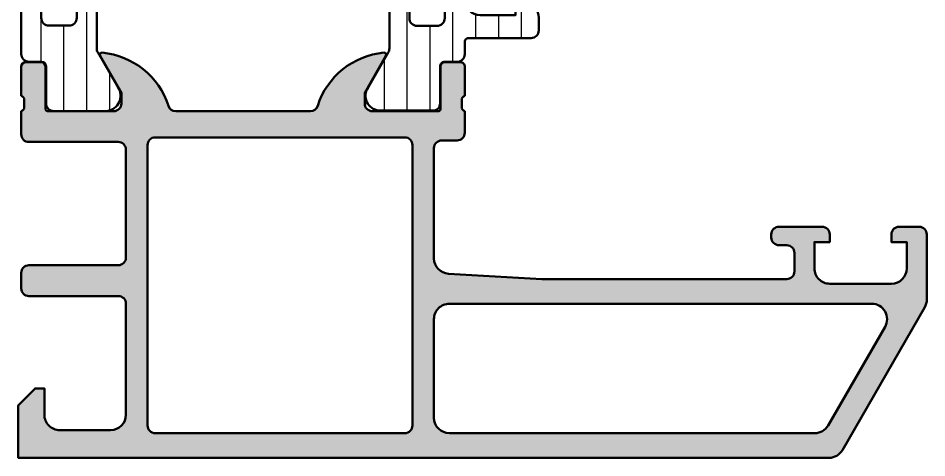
# Model space of a CAD drawing. Extents: x 0 to 59, y 0 to 85.
# Drawn here: x 0 to 59, y 0 to 28.5 of the extents above; entities that cross this region are included whole.
import ezdxf

# ---------------------------------------------------------------- set-up
doc = ezdxf.new("R2010")
doc.units = 0
for name, color, linetype, lineweight in [('0S-Alu contour', 7, 'Continuous', 50), ('0S-Alu hatch', 252, 'Continuous', 25), ('0S-Plastic contour', 254, 'Continuous', 50), ('0S-Plastic hatch', 253, 'Continuous', 25)]:
    doc.layers.add(name, color=color, linetype=linetype, lineweight=lineweight)
pattern_1 = [(90, (0, 0), (-1.4859, 0), [])]

# ---------------------------------------------------------------- blocks, each defined once
blk = doc.blocks.new('284033__2FC8EC4E_D932_4FB7_A2F3_DE3C37EC1311___D3A7A38E_6A7E_4FF6_A64F_0D75BA1F2A5F_')
at = {"layer": '0S-Plastic hatch'}
h = blk.add_hatch(dxfattribs=at)
h.set_pattern_fill('ANSI31', color=256, scale=0.4680000000000001, angle=45, style=0)
h.set_pattern_definition(pattern_1)
edge = h.paths.add_edge_path()
edge.add_line((0.1987360540054865, 61.2923562745377), (0.1998487433002367, 26.20986292285374))
edge.add_arc((0.6998460641600844, 26.20987835423804), 0.4999973210979823, 180.001768315893, 270.002382279912)
edge.add_line((0.6998668533627778, 25.70988103357225), (1.510198186177682, 25.70990965999044))
edge.add_ellipse((1.510209052411997, 25.40990966018723), major_axis=(-0.3000000000000005, 0), ratio=1, start_angle=180.0020752978986, end_angle=270.0020752978853, ccw=False)
edge.add_line((1.810209052215205, 25.40992052642162), (1.809964031634386, 23.00992213303608))
edge.add_arc((2.309960008840619, 23.00993760365583), 0.4999959774455781, 180.0017728167248, 270.0023777790721)
edge.add_line((2.309980758710523, 22.50994162664081), (5.786522254516363, 22.5100682741049))
edge.add_arc((5.644175753634591, 23.4998811935756), 0.99999607092448, 278.1836833497853, 392.7290913977264)
edge.add_line((6.485408819854841, 24.04054658932613), (5.166856390398436, 26.3241556785755))
edge.add_ellipse((5.599860051650483, 26.5741713367699), major_axis=(-0.5000000000000548, 0), ratio=1, start_angle=0.0021352027151237962, end_angle=30.002071897230223, ccw=False)
edge.add_line((5.099860051997623, 26.57415270361111), (5.098773739566553, 60.9284214592101))
edge.add_ellipse((5.598773739257283, 60.92843904683191), major_axis=(-0.5000000000000546, 0), ratio=1, start_angle=-29.997921301460906, end_angle=0.002015393048509395, ccw=False)
edge.add_line((5.165751967616579, 61.1784233369087), (6.484138965403623, 63.4621279381638))
edge.add_arc((5.642866734744835, 64.00273239225828), 0.999996070924482, 327.2750591980463, 441.8204672459869)
edge.add_line((5.78514153165905, 64.99255562093471), (2.308600035853203, 64.9924289734706))
edge.add_arc((2.30861550647296, 64.49243299626437), 0.4999959774455675, 90.00177281669993, 180.0023777790715)
edge.add_line((1.808619529457954, 64.49241224639447), (1.809038409670755, 62.09241387705598))
edge.add_ellipse((1.509038409867553, 62.09240301082165), major_axis=(-0.2999999999999932, 0), ratio=1, start_angle=90.00207529788412, end_angle=180.0020752978986, ccw=False)
edge.add_line((1.509049276101862, 61.79240301101845), (0.6987179432869582, 61.79237438460025))
edge.add_arc((0.6987333746712637, 61.29237706374041), 0.4999973210979623, 90.00176831586008, 180.0023822800018)
edge = h.paths.add_edge_path()
edge.add_line((1.499297441884294, 50.1012963775858), (1.499297441884294, 58.95130553285913))
edge.add_ellipse((1.999282183095225, 58.95130553286433), major_axis=(-0.4999847412109306, 0), ratio=1, start_angle=269.9999999999992, end_angle=360, ccw=False)
edge.add_line((1.999282183095232, 59.45129027407526), (3.299292864247576, 59.45129027407526))
edge.add_ellipse((3.299292864247583, 58.9512750152862), major_axis=(-0.5000152587890554, 0), ratio=1, start_angle=180, end_angle=270.0000000000008, ccw=False)
edge.add_line((3.799308123036638, 58.9512750152862), (3.799308123036639, 50.10129637759333))
edge.add_ellipse((3.299311762393315, 50.10129273823427), major_axis=(-0.4999963606565682, 0), ratio=1, start_angle=89.9995829574089, end_angle=180.0004170428646, ccw=False)
edge.add_line((3.299308123036638, 49.60129637759094), (1.999314016768721, 49.60129637759094))
edge.add_ellipse((1.999297443971919, 50.10129637940391), major_axis=(-0.5000000020876216, 0), ratio=1, start_angle=0, end_angle=90.00189910261543, ccw=False)
edge = h.paths.add_edge_path()
edge.add_line((1.49929744188428, 39.40129027407005), (1.499297441884294, 48.10129637758574))
edge.add_ellipse((1.999297441884294, 48.10129637759094), major_axis=(-0.5, 0), ratio=1, start_angle=270, end_angle=360, ccw=False)
edge.add_line((1.999297441884294, 48.60129637759094), (3.299308123036652, 48.60129637759094))
edge.add_ellipse((3.299308123036652, 48.10129637759096), major_axis=(-0.4999999999999894, 0), ratio=1, start_angle=180, end_angle=270, ccw=False)
edge.add_line((3.799308123036642, 48.10129637759096), (3.799308123036638, 39.40129027407527))
edge.add_ellipse((3.299308123036624, 39.40129027407527), major_axis=(-0.5000000000000142, 0), ratio=1, start_angle=90.000000001192, end_angle=180, ccw=False)
edge.add_line((3.299308123047026, 38.90129027407526), (1.999297441894697, 38.90129027407526))
edge.add_ellipse((1.99929744188428, 39.40129027407526), major_axis=(-0.5, 0), ratio=1, start_angle=0, end_angle=90.00000000119371, ccw=False)
edge = h.paths.add_edge_path()
edge.add_line((1.499297441873906, 28.55129637828424), (1.499297441873906, 37.40129027476851))
edge.add_ellipse((1.999297444031213, 37.40129027289106), major_axis=(-0.5000000021573064, 0), ratio=1, start_angle=269.9981009105044, end_angle=360, ccw=False)
edge.add_line((1.999314016713526, 37.90129027477371), (3.299308123026264, 37.90129027477372))
edge.add_ellipse((3.299311762382984, 37.40129391413046), major_axis=(-0.4999963606565109, 0), ratio=1, start_angle=179.9995829571355, end_angle=270.0004170425959, ccw=False)
edge.add_line((3.79930812302625, 37.40129027477139), (3.799308123026254, 28.55129637829184))
edge.add_ellipse((3.299311762382878, 28.55129273893277), major_axis=(-0.4999963606566215, 0), ratio=1, start_angle=89.99958295741459, end_angle=180.0004170428646, ccw=False)
edge.add_line((3.29930812302625, 28.0512963782894), (1.999314016758347, 28.0512963782894))
edge.add_ellipse((1.99929744396153, 28.55129638010236), major_axis=(-0.5000000020876207, 0), ratio=1, start_angle=0, end_angle=90.00189910261707, ccw=False)
at = {"layer": '0S-Alu contour', "color": 7}
for points in [[(1.999282183095232, 59.45129027407526), (3.299292864247576, 59.45129027407526)], [(1.499297441884294, 50.1012963775858), (1.499297441884294, 58.95130553285913)], [(3.799308123036638, 58.9512750152862), (3.799308123036639, 50.10129637759333)], [(3.299308123036638, 49.60129637759094), (1.999314016768721, 49.60129637759094)], [(1.999297441884294, 48.60129637759094), (3.299308123036652, 48.60129637759094)], [(1.49929744188428, 39.40129027407005), (1.499297441884294, 48.10129637758574)], [(3.799308123036642, 48.10129637759096), (3.799308123036638, 39.40129027407527)], [(3.299308123047026, 38.90129027407526), (1.999297441894697, 38.90129027407526)], [(1.999314016713526, 37.90129027477371), (3.299308123026264, 37.90129027477372)], [(1.499297441873906, 28.55129637828424), (1.499297441873906, 37.40129027476851)], [(3.79930812302625, 37.40129027477139), (3.799308123026254, 28.55129637829184)], [(3.29930812302625, 28.0512963782894), (1.999314016758347, 28.0512963782894)]]:
    blk.add_lwpolyline(points, dxfattribs=at)
at = {"layer": '0S-Alu contour', "color": 7, "extrusion": (0, 0, -1)}
for centre, radius, start, end in [((-1.999282183095225, 58.95130553286433), 0.4999847412109306, 0, 90.00000000000081), ((-3.299292864247583, 58.9512750152862), 0.5000152587890554, 89.9999999999992, 180), ((-1.999297443971919, 50.10129637940391), 0.5000000020876216, 269.9981008973846, 0), ((-3.299311762393315, 50.10129273823427), 0.4999963606565682, 179.9995829571354, 270.0004170425911), ((-1.999297441884294, 48.10129637759094), 0.5, 0, 90), ((-3.299308123036652, 48.10129637759096), 0.4999999999999894, 90, 180), ((-1.99929744188428, 39.40129027407526), 0.5, 269.9999999988063, 0), ((-3.299308123036624, 39.40129027407527), 0.5000000000000142, 180, 269.999999998808), ((-1.999297444031213, 37.40129027289106), 0.5000000021573064, 0, 90.00189908949562), ((-3.299311762382984, 37.40129391413046), 0.4999963606565109, 89.99958295740409, 180.0004170428646), ((-1.99929744396153, 28.55129638010236), 0.5000000020876207, 269.9981008973829, 0), ((-3.299311762382878, 28.55129273893277), 0.4999963606566215, 179.9995829571354, 270.0004170425854)]:
    blk.add_arc(centre, radius, start, end, dxfattribs=at)
at = {"layer": '0S-Plastic contour', "color": 7}
for points in [[(5.78514153165905, 64.99255562093471), (2.308600035853203, 64.9924289734706)], [(1.808619529457954, 64.49241224639447), (1.809038409670755, 62.09241387705598)], [(5.165751967616579, 61.1784233369087), (6.484138965403623, 63.4621279381638)], [(1.509049276101862, 61.79240301101845), (0.6987179432869582, 61.79237438460025)], [(0.1987360540054865, 61.2923562745377), (0.1998487433002367, 26.20986292285374)], [(5.099860051997623, 26.57415270361111), (5.098773739566553, 60.9284214592101)], [(6.485408819854841, 24.04054658932613), (5.166856390398436, 26.3241556785755)], [(0.6998668533627778, 25.70988103357225), (1.510198186177682, 25.70990965999044)], [(1.810209052215205, 25.40992052642162), (1.809964031634386, 23.00992213303608)], [(2.309980758710523, 22.50994162664081), (5.786522254516363, 22.5100682741049)]]:
    blk.add_lwpolyline(points, dxfattribs=at)
for centre, radius, start, end in [((2.30861550647296, 64.49243299626437), 0.4999959774455675, 90.00177281669993, 180.0023777790715), ((5.642866734744835, 64.00273239225828), 0.999996070924482, 327.2750591980463, 81.82046724598695), ((0.6987333746712637, 61.29237706374041), 0.4999973210979623, 90.00176831586008, 180.0023822800018), ((0.6998460641600844, 26.20987835423804), 0.4999973210979823, 180.001768315893, 270.002382279912), ((5.644175753634591, 23.4998811935756), 0.99999607092448, 278.1836833497853, 32.72909139772641), ((2.309960008840619, 23.00993760365583), 0.4999959774455781, 180.0017728167248, 270.0023777790721)]:
    blk.add_arc(centre, radius, start, end, dxfattribs=at)
at = {"layer": '0S-Plastic contour', "color": 7, "extrusion": (0, 0, -1)}
for centre, radius, start, end in [((-1.509038409867553, 62.09240301082165), 0.2999999999999932, 179.9979247021014, 269.9979247021159), ((-5.598773739257283, 60.92843904683191), 0.5000000000000546, 359.9979846069515, 29.99792130146082), ((-5.599860051650483, 26.5741713367699), 0.5000000000000548, 329.9979281027698, 359.9978647972849), ((-1.510209052411997, 25.40990966018723), 0.3000000000000005, 89.99792470211472, 179.9979247021014)]:
    blk.add_arc(centre, radius, start, end, dxfattribs=at)
blk = doc.blocks.new('284033__0287314C_E4B4_4EC8_9489_7EC58968448F___21E3530B_5E7C_469B_9F3A_932B8D432DB1_')
at = {"layer": '0S-Plastic hatch'}
h = blk.add_hatch(dxfattribs=at)
h.set_pattern_fill('ANSI31', color=256, scale=0.4680000000000001, angle=45, style=0)
h.set_pattern_definition(pattern_1)
edge = h.paths.add_edge_path()
edge.add_line((28.99999766120786, 61.2826283481574), (29.00002058276586, 35.44126153860522))
edge.add_arc((29.2041594483879, 35.44538033744456), 0.2041804127758795, 181.1558689438159, 269.5149389342805)
edge.add_line((29.20243089549262, 35.24120724160131), (33.30243089548091, 35.24120724160132))
edge.add_ellipse((33.30243089548091, 34.74120724160137), major_axis=(-0.4999999999999432, 0), ratio=1, start_angle=180, end_angle=270, ccw=False)
edge.add_line((33.80243089548085, 34.74120724160137), (33.80243089548085, 33.9104580182137))
edge.add_ellipse((32.80243089548078, 33.91045801821374), major_axis=(-1.000000000000071, 0), ratio=1, start_angle=105.00000000108241, end_angle=180, ccw=False)
edge.add_line((33.06124994060157, 32.94453219192949), (32.30243089548091, 32.74120724160132))
edge.add_line((32.30243089548091, 32.74120724160132), (32.30243089548091, 33.74120724160132))
edge.add_line((32.30243089548091, 33.74120724160132), (30.0024308954925, 33.74120724160132))
edge.add_arc((30.00413992933359, 32.73708126892372), 1.004127427074073, 90.09751797508503, 179.770140321516)
edge.add_line((29.00002058276587, 32.74110962477083), (29.00002058276587, 29.74123127062718))
edge.add_arc((30.00414014121377, 29.74533372580295), 1.004127938958019, 180.2340877213157, 269.9024699846793)
edge.add_line((30.00243089549256, 28.74120724160131), (32.30243089548091, 28.74120724160131))
edge.add_line((32.30243089548091, 28.74120724160131), (32.30243089548102, 29.74120724160126))
edge.add_line((32.30243089548102, 29.74120724160126), (33.06124994060159, 29.53788229124301))
edge.add_ellipse((32.80243089548097, 28.57195646495933), major_axis=(-0.9999999999994791, 0), ratio=1, start_angle=180, end_angle=254.9999999989186, ccw=False)
edge.add_line((33.80243089548045, 28.57195646495934), (33.80243089548091, 27.74120724160131))
edge.add_ellipse((33.30243089548091, 27.74120724160132), major_axis=(-0.5, 0), ratio=1, start_angle=89.9999999999992, end_angle=180, ccw=False)
edge.add_line((33.30243089548091, 27.24120724160131), (29.20243089549254, 27.24120724160131))
edge.add_arc((29.20243089549254, 27.04120724160132), 0.1999999999999869, 90, 180)
edge.add_line((29.00243089549255, 27.04120724160132), (29.00111035050262, 26.20013499647344))
edge.add_ellipse((28.50111302983683, 26.20011420727074), major_axis=(-0.4999973210979774, 0), ratio=1, start_angle=90.00176831586089, end_angle=180.0023822800019, ccw=False)
edge.add_line((28.50112846122114, 25.70011688641089), (27.69079712840623, 25.70008825999269))
edge.add_arc((27.69080799464055, 25.40008826018948), 0.2999999999999955, 90.00207529788545, 180.0020752978985)
edge.add_line((27.39080799483735, 25.4000773939551), (27.39122687505014, 23.00007902461667))
edge.add_ellipse((26.97109930376964, 22.96731354835718), major_axis=(-0.4214033134475388, 0), ratio=1, start_angle=80.0658427556653, end_angle=184.4594339652646, ccw=False)
edge.add_line((26.89840034271952, 22.55222848039304), (23.41470487284905, 22.55222848039304))
edge.add_ellipse((23.49435239088922, 23.49423552096382), major_axis=(-0.9453681778095083, 0), ratio=1, start_angle=-34.5489468901755, end_angle=85.16708651792737, ccw=False)
edge.add_line((22.71570743910448, 24.03036333284735), (24.03409443689152, 26.31406793410245))
edge.add_arc((23.60107266525086, 26.56405222417922), 0.5000000000000067, 330.0020786985388, 360.0020153930485)
edge.add_line((24.10107266494155, 26.56406981180143), (24.09998635251047, 60.91833856740045))
edge.add_arc((23.59998635285761, 60.91831993424124), 0.5000000000000502, 0.0021352027151592, 30.00207189722995)
edge.add_line((24.03299001410966, 61.16833559243563), (22.71443758465325, 63.451944681685))
edge.add_ellipse((23.55567065087351, 63.99261007743553), major_axis=(-0.999996070924485, 0), ratio=1, start_angle=-81.81631665021462, end_angle=32.72909139772588, ccw=False)
edge.add_line((23.41332414999173, 64.98242299690622), (26.88986564579756, 64.98254964437032))
edge.add_ellipse((26.88988639566743, 64.48255366735528), major_axis=(-0.4999959774456074, 0), ratio=1, start_angle=180.0017728167249, end_angle=270.0023777790688, ccw=False)
edge.add_line((27.3898823728737, 64.48256913797526), (27.38963735229289, 62.08257074458958))
edge.add_arc((27.68963735209609, 62.0825816108239), 0.2999999999999975, 180.0020752978985, 270.0020752978848)
edge.add_line((27.6896482183304, 61.78258161102069), (28.49997955114533, 61.78261023743889))
edge.add_ellipse((28.500000340348, 61.2826129167731), major_axis=(-0.4999973210979845, 0), ratio=1, start_angle=180.0017683158931, end_angle=270.00238227990997, ccw=False)
edge = h.paths.add_edge_path()
edge.add_line((27.70054896263419, 50.09120099624263), (27.70054896263418, 58.94119489272689))
edge.add_arc((27.20054896054656, 58.94119489090877), 0.5000000020876283, 0, 90.00189910261747)
edge.add_line((27.20053238774973, 59.44119489272175), (25.90053828148184, 59.44119489272175))
edge.add_arc((25.90053464212521, 58.94119853207838), 0.4999963606566095, 89.99958295741467, 180.0004170428646)
edge.add_line((25.40053828148185, 58.94119489271932), (25.40053828148185, 50.09120099623975))
edge.add_arc((25.9005346421251, 50.09119735688068), 0.4999963606565056, 179.9995829571354, 270.0004170425959)
edge.add_line((25.90053828148182, 49.59120099623742), (27.20053238779457, 49.59120099623743))
edge.add_arc((27.20054896047689, 50.09120099812008), 0.5000000021573054, 269.998100910504, 360)
edge = h.paths.add_edge_path()
edge.add_line((25.40053828147146, 48.09120099694108), (25.40053828147146, 39.39119489342541))
edge.add_arc((25.90053828147145, 39.39119489342021), 0.4999999999999938, 180, 270)
edge.add_line((25.90053828147145, 38.89119489342022), (27.2005489626238, 38.89119489342021))
edge.add_arc((27.2005489626238, 39.39119489342021), 0.4999999999999982, 270, 360)
edge.add_line((27.7005489626238, 39.39119489342021), (27.70054896262382, 48.09120099694109))
edge.add_arc((27.20054896262381, 48.09120099693588), 0.5000000000000053, 0, 90.00000000119365)
edge.add_line((27.2005489626134, 48.59120099693589), (25.90053828146106, 48.59120099693588))
edge.add_arc((25.90053828147147, 48.09120099693586), 0.5000000000000134, 90.00000000119202, 180)
edge = h.paths.add_edge_path()
edge.add_line((25.40053828147146, 37.39119489342021), (25.40053828147146, 28.54121625573013))
edge.add_arc((25.90055354026051, 28.54121625572494), 0.500015258789055, 180, 270.0000000000008)
edge.add_line((25.90055354026052, 28.04120099693588), (27.20056422141287, 28.04120099693588))
edge.add_arc((27.20056422141287, 28.54118573814681), 0.4999847412109292, 269.9999999999996, 360)
edge.add_line((27.7005489626238, 28.54118573814681), (27.7005489626238, 37.39119489342535))
edge.add_arc((27.20054896053618, 37.39119489160724), 0.5000000020876203, 0, 90.00189910261543)
edge.add_line((27.20053238773938, 37.89119489342021), (25.90053828147146, 37.89119489342021))
edge.add_arc((25.90053464211478, 37.39119853277688), 0.4999963606565686, 89.99958295740896, 180.0004170428646)
at = {"layer": '0S-Alu contour', "color": 7}
for points in [[(27.20053238774973, 59.44119489272175), (25.90053828148184, 59.44119489272175)], [(25.40053828148185, 58.94119489271932), (25.40053828148185, 50.09120099623975)], [(27.70054896263419, 50.09120099624263), (27.70054896263418, 58.94119489272689)], [(25.90053828148182, 49.59120099623742), (27.20053238779457, 49.59120099623743)], [(27.2005489626134, 48.59120099693589), (25.90053828146106, 48.59120099693588)], [(25.40053828147146, 48.09120099694108), (25.40053828147146, 39.39119489342541)], [(27.7005489626238, 39.39119489342021), (27.70054896262382, 48.09120099694109)], [(25.90053828147145, 38.89119489342022), (27.2005489626238, 38.89119489342021)], [(27.20053238773938, 37.89119489342021), (25.90053828147146, 37.89119489342021)], [(25.40053828147146, 37.39119489342021), (25.40053828147146, 28.54121625573013)], [(27.7005489626238, 28.54118573814681), (27.7005489626238, 37.39119489342535)], [(25.90055354026052, 28.04120099693588), (27.20056422141287, 28.04120099693588)]]:
    blk.add_lwpolyline(points, dxfattribs=at)
for centre, radius, start, end in [((25.90053464212521, 58.94119853207838), 0.4999963606566095, 89.99958295741467, 180.0004170428646), ((27.20054896054656, 58.94119489090877), 0.5000000020876283, 0, 90.00189910261747), ((25.9005346421251, 50.09119735688068), 0.4999963606565056, 179.9995829571354, 270.0004170425959), ((27.20054896047689, 50.09120099812008), 0.5000000021573054, 269.998100910504, 0), ((25.90053828147147, 48.09120099693586), 0.5000000000000134, 90.00000000119202, 180), ((27.20054896262381, 48.09120099693588), 0.5000000000000053, 0, 90.00000000119365), ((25.90053828147145, 39.39119489342021), 0.4999999999999938, 180, 270), ((27.2005489626238, 39.39119489342021), 0.4999999999999982, 270, 0), ((25.90053464211478, 37.39119853277688), 0.4999963606565686, 89.99958295740896, 180.0004170428646), ((27.20054896053618, 37.39119489160724), 0.5000000020876203, 0, 90.00189910261543), ((25.90055354026051, 28.54121625572494), 0.500015258789055, 180, 270.0000000000008), ((27.20056422141287, 28.54118573814681), 0.4999847412109292, 269.9999999999996, 0)]:
    blk.add_arc(centre, radius, start, end, dxfattribs=at)
at = {"layer": '0S-Plastic contour', "color": 7}
for points in [[(23.41332414999173, 64.98242299690622), (26.88986564579756, 64.98254964437032)], [(27.3898823728737, 64.48256913797526), (27.38963735229289, 62.08257074458958)], [(24.03299001410966, 61.16833559243563), (22.71443758465325, 63.451944681685)], [(27.6896482183304, 61.78258161102069), (28.49997955114533, 61.78261023743889)], [(24.10107266494155, 26.56406981180143), (24.09998635251047, 60.91833856740045)], [(28.99999766120786, 61.2826283481574), (29.00002058276586, 35.44126153860522)], [(29.20243089549262, 35.24120724160131), (33.30243089548091, 35.24120724160132)], [(33.80243089548085, 34.74120724160137), (33.80243089548085, 33.9104580182137)], [(33.06124994060157, 32.94453219192949), (32.30243089548091, 32.74120724160132), (32.30243089548091, 33.74120724160132), (30.0024308954925, 33.74120724160132)], [(29.00002058276587, 32.74110962477083), (29.00002058276587, 29.74123127062718)], [(30.00243089549256, 28.74120724160131), (32.30243089548091, 28.74120724160131), (32.30243089548102, 29.74120724160126), (33.06124994060159, 29.53788229124301)], [(33.80243089548045, 28.57195646495934), (33.80243089548091, 27.74120724160131)], [(33.30243089548091, 27.24120724160131), (29.20243089549254, 27.24120724160131)], [(29.00243089549255, 27.04120724160132), (29.00111035050262, 26.20013499647344)], [(22.71570743910448, 24.03036333284735), (24.03409443689152, 26.31406793410245)], [(27.39080799483735, 25.4000773939551), (27.39122687505014, 23.00007902461667)], [(28.50112846122114, 25.70011688641089), (27.69079712840623, 25.70008825999269)], [(26.89840034271952, 22.55222848039304), (23.41470487284905, 22.55222848039304)]]:
    blk.add_lwpolyline(points, dxfattribs=at)
at = {"layer": '0S-Plastic contour', "color": 7, "extrusion": (0, 0, -1)}
for centre, radius, start, end in [((-23.55567065087351, 63.99261007743553), 0.999996070924485, 327.2709086022741, 81.81631665021452), ((-26.88988639566743, 64.48255366735528), 0.4999959774456074, 89.99762222093119, 179.9982271832751), ((-28.500000340348, 61.2826129167731), 0.4999973210979846, 89.99761772009, 179.9982316841069), ((-33.30243089548091, 34.74120724160137), 0.4999999999999432, 90, 180), ((-32.80243089548078, 33.91045801821374), 1.000000000000071, 180, 254.9999999989176), ((-32.80243089548097, 28.57195646495933), 0.9999999999994791, 105.0000000010814, 180), ((-33.30243089548091, 27.74120724160132), 0.5, 180, 270.0000000000008), ((-28.50111302983683, 26.20011420727074), 0.4999973210979775, 179.9976177199981, 269.9982316841391), ((-23.49435239088922, 23.49423552096382), 0.9453681778095083, 274.8329134820726, 34.54894689017552), ((-26.97109930376964, 22.96731354835718), 0.4214033134475388, 175.5405660347354, 279.9341572443348)]:
    blk.add_arc(centre, radius, start, end, dxfattribs=at)
at = {"layer": '0S-Plastic contour', "color": 7}
for centre, radius, start, end in [((27.68963735209609, 62.0825816108239), 0.2999999999999975, 180.0020752978985, 270.0020752978848), ((23.59998635285761, 60.91831993424124), 0.5000000000000502, 0.0021352027151592, 30.00207189722995), ((29.2041594483879, 35.44538033744456), 0.2041804127758795, 181.1558689438159, 269.5149389342805), ((30.00413992933359, 32.73708126892372), 1.004127427074073, 90.09751797508503, 179.770140321516), ((30.00414014121377, 29.74533372580295), 1.004127938958019, 180.2340877213157, 269.9024699846793), ((29.20243089549254, 27.04120724160132), 0.1999999999999869, 90, 180), ((23.60107266525086, 26.56405222417922), 0.5000000000000067, 330.0020786985388, 0.0020153930485069), ((27.69080799464055, 25.40008826018948), 0.2999999999999955, 90.00207529788545, 180.0020752978985)]:
    blk.add_arc(centre, radius, start, end, dxfattribs=at)
blk = doc.blocks.new('356480__FA0B3393_AE0F_4583_BE89_BD9F10789354_')
at = {"layer": '0S-Alu hatch'}
h = blk.add_hatch(color=256, dxfattribs=at)
edge = h.paths.add_edge_path()
edge.add_line((0.6999827576870885, 20.50013130320019), (6.499997661207842, 20.49999952316261))
edge.add_ellipse((6.499997661207836, 19.99999952316258), major_axis=(-0.5000000000000214, 0), ratio=1, start_angle=180, end_angle=269.99999999999926, ccw=False)
edge.add_line((6.999997661207856, 19.99999952316258), (6.999997661207835, 13.00001219787379))
edge.add_ellipse((6.49999766120775, 13.00001219787373), major_axis=(-0.5000000000000853, 0), ratio=1, start_angle=90.00000000000648, end_angle=180, ccw=False)
edge.add_line((6.499997661207807, 12.50001219787364), (0.6999939015335102, 12.50001219787365))
edge.add_arc((0.6999969762048437, 12.00000915300488), 0.5000030448782256, 90.000352329236, 179.9996510864112)
edge.add_line((0.1999939313358894, 12.00001219786888), (0.1999939313359036, 10.99999952697531))
edge.add_arc((0.6999969762049219, 11.00000257184403), 0.500003044878289, 180.0003489156779, 269.9996476707615)
edge.add_line((0.6999939015335669, 10.4999995269752), (6.499997711557831, 10.49999952697531))
edge.add_ellipse((6.500001350914426, 10.00000316633198), major_axis=(-0.4999963606565713, 0), ratio=1, start_angle=179.9995829571355, end_angle=270.00041704258155, ccw=False)
edge.add_line((6.999997711557753, 9.999999526972921), (6.999997711557782, 2.800003055570248))
edge.add_ellipse((5.999977888409937, 2.800022878717989), major_axis=(-1.000019823344319, 0), ratio=1, start_angle=90.00113576019368, end_angle=179.9988642393878, ccw=False)
edge.add_line((5.999997711557782, 1.800003055570144), (2.700009918589053, 1.80000305557003))
edge.add_ellipse((2.69997890315807, 2.799971920933455), major_axis=(-0.9999688658444181, 0), ratio=1, start_angle=-0.0017839387354001701, end_angle=90.0017771086242, ccw=False)
edge.add_line((1.70001003779835, 2.800003055568658), (1.70001003779835, 4.500000003812245))
edge.add_line((1.70001003779835, 4.500000003812245), (1.100003934282725, 4.500000003812473))
edge.add_line((1.100003934282725, 4.500000003812473), (-2.2045213299e-06, 3.40000152969114))
edge.add_line((-2.2045213299e-06, 3.40000152969114), (-2.2045213441e-06, -2.416e-13))
edge.add_line((-2.2045213441e-06, -2.416e-13), (52.6491471891946, -1.42e-14))
edge.add_arc((52.6491471891946, 0.9999999999999803), 0.9999999999999946, 270, 329.9999999999999)
edge.add_line((53.51517259297903, 0.4999999999999823), (58.8660254037846, 9.767948932138022))
edge.add_arc((58.00000000000014, 10.26794893213803), 1.000000000000014, 329.9999999999997, 360.0000316702843)
edge.add_line((59.00000000000002, 10.26794948488877), (58.99999766120785, 14.49999999999987))
edge.add_arc((58.49994770999199, 14.49995004878388), 0.500049953710744, 0.0057234159238532, 89.99427658410028)
edge.add_line((58.49999766120785, 14.99999999999975), (57.19994883308285, 14.99999999999976))
edge.add_arc((57.19999878429878, 14.49995004878383), 0.5000499537108027, 90.00572341590625, 179.9942765840761)
edge.add_line((56.69994883308286, 14.49999999999991), (56.69994883308286, 13.99999999999976))
edge.add_line((56.69994883308286, 13.99999999999976), (57.69994883308285, 13.99999999999987))
edge.add_line((57.69994883308285, 13.99999999999987), (57.70000796089047, 12.30000305175768))
edge.add_ellipse((56.69996478239083, 12.30004623025721), major_axis=(-1.000043179431796, 0), ratio=1, start_angle=90.00247383897641, end_angle=179.9975261609891, ccw=False)
edge.add_line((56.70000796089046, 11.30000305175757), (52.69997744331212, 11.30000305175757))
edge.add_ellipse((52.69996071118267, 12.29995580302605), major_axis=(-0.9999527514084658, 0), ratio=1, start_angle=-0.0027072808267121218, end_angle=90.00095872569841, ccw=False)
edge.add_line((51.70000796089047, 12.30000305175769), (51.70000796089047, 13.99999999999976))
edge.add_line((51.70000796089047, 13.99999999999976), (52.70000796089047, 13.99999999999976))
edge.add_line((52.70000796089047, 13.99999999999976), (52.70000796089047, 14.49999999999964))
edge.add_arc((52.19995922511647, 14.49995126422576), 0.500048738148942, 0.0055841639549441, 89.99441583599162)
edge.add_line((52.20000796089047, 14.99999999999975), (49.3999896503436, 14.99999999999975))
edge.add_arc((49.39997585035889, 14.50001379998445), 0.499986200205745, 89.99841859459237, 180.0015814054484)
edge.add_line((48.8999896503436, 14.49999999999939), (48.89998965034359, 14.30000305175757))
edge.add_arc((49.39997676876736, 14.29999017018134), 0.4999871185897124, 179.9985238419079, 270.0014761579325)
edge.add_line((49.39998965034359, 13.80000305175757), (49.89998965034359, 13.80000305175757))
edge.add_ellipse((49.8999869094759, 13.30000031088987), major_axis=(-0.5000027408752105, 0), ratio=1, start_angle=180.0003140784808, end_angle=269.9996859214197, ccw=False)
edge.add_line((50.3999896503436, 13.30000305175669), (50.3999896503436, 12.09999847412074))
edge.add_ellipse((49.89999328970026, 12.09999483476418), major_axis=(-0.4999963606565819, 0), ratio=1, start_angle=89.99958295741061, end_angle=180.0004170428646, ccw=False)
edge.add_line((49.89998965034359, 11.59999847412085), (33.99999575385833, 11.59999847412085))
edge.add_line((33.99999575385833, 11.59999847412085), (27.94296030769225, 11.94611358642553))
edge.add_ellipse((27.99998833279529, 12.94447682080055), major_axis=(-0.999990671655933, 0), ratio=1, start_angle=-0.0006706298242988851, end_angle=86.73073064799019, ccw=False)
edge.add_line((26.99999766120786, 12.94448852538986), (26.99999766120786, 20.09999799728369))
edge.add_ellipse((27.49999766120786, 20.09999799728369), major_axis=(-0.5000000000000036, 0), ratio=1, start_angle=270.0000000000008, end_angle=360, ccw=False)
edge.add_line((27.49999766120785, 20.5999979972837), (28.49999766120785, 20.5999979972837))
edge.add_arc((28.49999766120786, 21.09999799728369), 0.4999999999999894, 269.9999999999996, 360)
edge.add_line((28.99999766120785, 21.09999799728369), (28.99999766120786, 22.50012490522057))
edge.add_ellipse((29.07883410775092, 22.76764549721368), major_axis=(-0.2788950563274384, 0), ratio=1, start_angle=-1.16458937409908, end_angle=73.58012358050507, ccw=False)
edge.add_line((28.79999666120787, 22.77331390521207), (28.79999666120785, 23.22690790521207))
edge.add_ellipse((29.07886475685103, 23.23256856468912), major_axis=(-0.2789255417371645, 0), ratio=1, start_angle=-73.57540544464518, end_angle=1.1628700728833792, ccw=False)
edge.add_line((28.99999766120786, 23.50011190521207), (28.99999766120787, 25.38012290522059))
edge.add_arc((28.69999766120786, 25.38012290522058), 0.3000000000000043, 0, 90.00000000000136)
edge.add_line((28.69999766120785, 25.68012290522058), (27.72002334216508, 25.68012290522057))
edge.add_arc((27.72002334216508, 25.38012290522058), 0.2999999999999936, 89.99999999999935, 180)
edge.add_line((27.42002334216508, 25.38012290522058), (27.42002334216508, 22.6201249052206))
edge.add_ellipse((27.30002334216507, 22.62012490522058), major_axis=(-0.1200000000000045, 0), ratio=1, start_angle=89.9999999999983, end_angle=180, ccw=False)
edge.add_line((27.30002334216507, 22.50012490522058), (23.00004634173344, 22.50000495037286))
edge.add_ellipse((23.00004634173344, 23.00000495037286), major_axis=(-0.5000000000000036, 0), ratio=1, start_angle=0, end_angle=90.0000000000004, ccw=False)
edge.add_line((22.50004634173344, 23.00000495037286), (22.50004634173344, 23.70000495037285))
edge.add_line((22.50004634173344, 23.70000495037285), (23.88154179935582, 26.09282527340042))
edge.add_arc((23.76192655708517, 26.16188516572456), 0.1381197846482939, 330.0000000000026, 457.7024374940992)
edge.add_arc((24.20954494506899, 21.32053393092092), 4.999999999999584, 95.34922800961915, 162.2216930422853)
edge.add_ellipse((18.97236738726277, 22.99982068339378), major_axis=(-0.4998211579127223, 0), ratio=1, start_angle=89.99918598599851, end_angle=162.221693042292, ccw=False)
edge.add_line((18.97236028619138, 22.49999952553149), (10.2278391171421, 22.49987529015558))
edge.add_ellipse((10.2278320135298, 22.99987529010545), major_axis=(-0.5000000000003326, 0), ratio=1, start_angle=17.778306957716723, end_angle=90.00081401400791, ccw=False)
edge.add_arc((4.99048415422812, 21.32053393092083), 4.999999999999669, 17.77830695771402, 84.65077199038063)
edge.add_arc((5.438102542211979, 26.16188516572455), 0.1381197846482956, 82.29756250590712, 209.9999999999984)
edge.add_line((5.318487299941317, 26.0928252734004), (6.699982757563709, 23.70000495037285))
edge.add_line((6.699982757563709, 23.70000495037285), (6.699982757563716, 23.00000495037284))
edge.add_ellipse((6.199982757563737, 23.00000495037284), major_axis=(-0.4999999999999796, 0), ratio=1, start_angle=90.00000000000091, end_angle=180, ccw=False)
edge.add_line((6.199982757563745, 22.50000495037286), (1.899954031747746, 22.50000079128405))
edge.add_ellipse((1.899954031747756, 22.62000079128405), major_axis=(-0.120000000000001, 0), ratio=1, start_angle=0, end_angle=89.99999999999523, ccw=False)
edge.add_line((1.779954031747756, 22.62000079128404), (1.779954031747749, 25.37999879128404))
edge.add_arc((1.479954031747737, 25.37999879128403), 0.3000000000000043, 0, 89.99999999999864)
edge.add_line((1.479954031747745, 25.67999879128404), (0.4999797127049348, 25.67999879128405))
edge.add_arc((0.499979712704949, 25.37999879128404), 0.3000000000000043, 90.00000000000273, 180)
edge.add_line((0.1999797127049447, 25.37999879128404), (0.199979712704966, 23.49998779127552))
edge.add_ellipse((0.1211126170617939, 23.23244445075259), major_axis=(-0.2789255417371384, 0), ratio=1, start_angle=178.8371299271098, end_angle=253.5754054446437, ccw=False)
edge.add_line((0.3999807127049522, 23.22678379127552), (0.3999807127049664, 22.77318979127556))
edge.add_ellipse((0.1211475112438932, 22.76752146957426), major_axis=(-0.2788908103683963, 0), ratio=1, start_angle=106.41987641948941, end_angle=181.1645893740972, ccw=False)
edge.add_line((0.1999827575637028, 22.50000495037285), (0.1999827575636601, 21.00013130332367))
edge.add_arc((0.6999827576871099, 21.00013130332364), 0.5000000001234463, 180, 269.9999999999976)
edge = h.paths.add_edge_path()
edge.add_line((8.400005862806978, 2.099999999999781), (8.400005862806978, 20.29999481491473))
edge.add_ellipse((8.900002990175174, 20.29999768754652), major_axis=(-0.499997127376445, 0), ratio=1, start_angle=-90.00032918124731, end_angle=0.0003291815056059022, ccw=False)
edge.add_line((8.90000586280697, 20.79999481491471), (25.10000376472348, 20.79999481491471))
edge.add_ellipse((25.10000663735528, 20.29999768754652), major_axis=(-0.4999971273764486, 0), ratio=1, start_angle=179.9996708184945, end_angle=270.0003291812489, ccw=False)
edge.add_line((25.60000376472348, 20.29999481491246), (25.60000376472348, 2.100000000002044))
edge.add_ellipse((25.10000663735527, 2.099997127367992), major_axis=(-0.4999971273764632, 0), ratio=1, start_angle=89.99967081875269, end_angle=180.0003291815056, ccw=False)
edge.add_line((25.10000376472348, 1.599999999999781), (8.90000586280697, 1.599999999999778))
edge.add_ellipse((8.900002990175182, 2.099997127367982), major_axis=(-0.4999971273764557, 0), ratio=1, start_angle=-0.0003291815056059022, end_angle=90.00032918124651, ccw=False)
edge = h.paths.add_edge_path()
edge.add_ellipse((27.99948344604675, 9.000514211348268), major_axis=(-0.9994859171155148, 0), ratio=1, start_angle=-90.02947751367822, end_angle=0.02947751368117224, ccw=False)
edge.add_line((27.99999766120786, 9.999999996187157), (55.42042847910341, 9.999999996187158))
edge.add_ellipse((55.42042847910341, 8.999999996187157), major_axis=(-1.000000000000002, 0), ratio=1, start_angle=150.0000000000001, end_angle=270, ccw=False)
edge.add_line((56.28645388288785, 8.499999996187155), (52.59141216227562, 2.099999999999977))
edge.add_ellipse((51.72538675849119, 2.599999999999976), major_axis=(-0.9999999999999964, 0), ratio=1, start_angle=90, end_angle=150, ccw=False)
edge.add_line((51.72538675849119, 1.59999999999998), (27.99999766120785, 1.599999999999867))
edge.add_ellipse((27.99999766120785, 2.59999999999986), major_axis=(-0.9999999999999928, 0), ratio=1, start_angle=0, end_angle=90, ccw=False)
edge.add_line((26.99999766120786, 2.59999999999986), (26.99999766120786, 8.999999996187107))
at = {"layer": '0S-Alu contour', "color": 7}
for points in [[(5.318487299941317, 26.0928252734004), (6.699982757563709, 23.70000495037285), (6.699982757563716, 23.00000495037284)], [(22.50004634173344, 23.00000495037286), (22.50004634173344, 23.70000495037285), (23.88154179935582, 26.09282527340042)], [(0.1999797127049447, 25.37999879128404), (0.199979712704966, 23.49998779127552)], [(1.479954031747745, 25.67999879128404), (0.4999797127049348, 25.67999879128405)], [(1.779954031747756, 22.62000079128404), (1.779954031747749, 25.37999879128404)], [(27.42002334216508, 25.38012290522058), (27.42002334216508, 22.6201249052206)], [(28.69999766120785, 25.68012290522058), (27.72002334216508, 25.68012290522057)], [(28.99999766120786, 23.50011190521207), (28.99999766120787, 25.38012290522059)], [(0.3999807127049522, 23.22678379127552), (0.3999807127049664, 22.77318979127556)], [(28.79999666120787, 22.77331390521207), (28.79999666120785, 23.22690790521207)], [(0.1999827575637028, 22.50000495037285), (0.1999827575636601, 21.00013130332367)], [(6.199982757563745, 22.50000495037286), (1.899954031747746, 22.50000079128405)], [(18.97236028619138, 22.49999952553149), (10.2278391171421, 22.49987529015558)], [(27.30002334216507, 22.50012490522058), (23.00004634173344, 22.50000495037286)], [(28.99999766120785, 21.09999799728369), (28.99999766120786, 22.50012490522057)], [(8.90000586280697, 20.79999481491471), (25.10000376472348, 20.79999481491471)], [(0.6999827576870885, 20.50013130320019), (6.499997661207842, 20.49999952316261)], [(8.400005862806978, 2.099999999999781), (8.400005862806978, 20.29999481491473)], [(25.60000376472348, 20.29999481491246), (25.60000376472348, 2.100000000002044)], [(26.99999766120786, 12.94448852538986), (26.99999766120786, 20.09999799728369)], [(27.49999766120785, 20.5999979972837), (28.49999766120785, 20.5999979972837)], [(6.999997661207856, 19.99999952316258), (6.999997661207835, 13.00001219787379)], [(52.20000796089047, 14.99999999999975), (49.3999896503436, 14.99999999999975)], [(58.49999766120785, 14.99999999999975), (57.19994883308285, 14.99999999999976)], [(48.8999896503436, 14.49999999999939), (48.89998965034359, 14.30000305175757)], [(51.70000796089047, 12.30000305175769), (51.70000796089047, 13.99999999999976), (52.70000796089047, 13.99999999999976), (52.70000796089047, 14.49999999999964)], [(56.69994883308286, 14.49999999999991), (56.69994883308286, 13.99999999999976), (57.69994883308285, 13.99999999999987), (57.70000796089047, 12.30000305175768)], [(59.00000000000002, 10.26794948488877), (58.99999766120785, 14.49999999999987)], [(49.39998965034359, 13.80000305175757), (49.89998965034359, 13.80000305175757)], [(50.3999896503436, 13.30000305175669), (50.3999896503436, 12.09999847412074)], [(6.499997661207807, 12.50001219787364), (0.6999939015335102, 12.50001219787365)], [(0.1999939313358894, 12.00001219786888), (0.1999939313359036, 10.99999952697531)], [(49.89998965034359, 11.59999847412085), (33.99999575385833, 11.59999847412085), (27.94296030769225, 11.94611358642553)], [(56.70000796089046, 11.30000305175757), (52.69997744331212, 11.30000305175757)], [(0.6999939015335669, 10.4999995269752), (6.499997711557831, 10.49999952697531)], [(6.999997711557753, 9.999999526972921), (6.999997711557782, 2.800003055570248)], [(27.99999766120786, 9.999999996187157), (55.42042847910341, 9.999999996187158)], [(53.51517259297903, 0.4999999999999823), (58.8660254037846, 9.767948932138022)], [(26.99999766120786, 2.59999999999986), (26.99999766120786, 8.999999996187107)], [(56.28645388288785, 8.499999996187155), (52.59141216227562, 2.099999999999977)], [(1.70001003779835, 2.800003055568658), (1.70001003779835, 4.500000003812245), (1.100003934282725, 4.500000003812473), (-2.2045213299e-06, 3.40000152969114), (-2.2045213441e-06, -2.416e-13), (52.6491471891946, -1.42e-14)], [(5.999997711557782, 1.800003055570144), (2.700009918589053, 1.80000305557003)], [(25.10000376472348, 1.599999999999781), (8.90000586280697, 1.599999999999778)], [(51.72538675849119, 1.59999999999998), (27.99999766120785, 1.599999999999867)]]:
    blk.add_lwpolyline(points, dxfattribs=at)
for centre, radius, start, end in [((5.438102542211979, 26.16188516572455), 0.1381197846482956, 82.29756250590712, 209.9999999999984), ((4.99048415422812, 21.32053393092083), 4.999999999999669, 17.77830695771402, 84.65077199038063), ((24.20954494506899, 21.32053393092092), 4.999999999999584, 95.34922800961915, 162.2216930422853), ((23.76192655708517, 26.16188516572456), 0.1381197846482939, 330.0000000000026, 97.7024374940993), ((0.499979712704949, 25.37999879128404), 0.3000000000000043, 90.00000000000273, 180), ((1.479954031747737, 25.37999879128403), 0.3000000000000043, 0, 89.99999999999864), ((27.72002334216508, 25.38012290522058), 0.2999999999999936, 89.99999999999935, 180), ((28.69999766120786, 25.38012290522058), 0.3000000000000043, 0, 90.00000000000136), ((0.6999827576871099, 21.00013130332364), 0.5000000001234463, 180, 269.9999999999976), ((28.49999766120786, 21.09999799728369), 0.4999999999999894, 269.9999999999996, 0), ((49.39997585035889, 14.50001379998445), 0.499986200205745, 89.99841859459237, 180.0015814054484), ((52.19995922511647, 14.49995126422576), 0.500048738148942, 0.0055841639549441, 89.99441583599162), ((57.19999878429878, 14.49995004878383), 0.5000499537108027, 90.00572341590625, 179.9942765840761), ((58.49994770999199, 14.49995004878388), 0.500049953710744, 0.0057234159238532, 89.99427658410028), ((49.39997676876736, 14.29999017018134), 0.4999871185897124, 179.9985238419079, 270.0014761579325), ((0.6999969762048437, 12.00000915300488), 0.5000030448782256, 90.000352329236, 179.9996510864112), ((0.6999969762049219, 11.00000257184403), 0.500003044878289, 180.0003489156779, 269.9996476707615), ((58.00000000000014, 10.26794893213803), 1.000000000000014, 329.9999999999997, 3.16702843074e-05), ((52.6491471891946, 0.9999999999999803), 0.9999999999999946, 270, 329.9999999999999)]:
    blk.add_arc(centre, radius, start, end, dxfattribs=at)
at = {"layer": '0S-Alu contour', "color": 7, "extrusion": (0, 0, -1)}
for centre, radius, start, end in [((-0.1211126170617939, 23.23244445075259), 0.2789255417371384, 106.4245945553563, 181.1628700728903), ((-29.07886475685103, 23.23256856468912), 0.2789255417371645, 358.8371299271166, 73.57540544464526), ((-0.1211475112438932, 22.76752146957426), 0.2788908103683963, 178.8354106259028, 253.5801235805106), ((-1.899954031747756, 22.62000079128405), 0.120000000000001, 270.0000000000048, 0), ((-6.199982757563737, 23.00000495037284), 0.4999999999999796, 180, 269.9999999999991), ((-10.2278320135298, 22.99987529010545), 0.5000000000003326, 269.9991859859921, 342.2216930422833), ((-18.97236738726277, 22.99982068339378), 0.4998211579127224, 197.7783069577081, 270.0008140140016), ((-23.00004634173344, 23.00000495037286), 0.5000000000000036, 269.9999999999996, 0), ((-27.30002334216507, 22.62012490522058), 0.1200000000000045, 180, 270.0000000000017), ((-29.07883410775092, 22.76764549721368), 0.2788950563274384, 286.4198764194949, 1.164589374099114), ((-8.900002990175174, 20.29999768754652), 0.499997127376445, 359.9996708184944, 90.0003291812473), ((-25.10000663735528, 20.29999768754652), 0.4999971273764486, 89.99967081875108, 180.0003291815056), ((-6.499997661207836, 19.99999952316258), 0.5000000000000214, 90.00000000000072, 180), ((-27.49999766120786, 20.09999799728369), 0.5000000000000036, 0, 89.9999999999992), ((-49.8999869094759, 13.30000031088987), 0.5000027408752105, 90.00031407858029, 179.9996859215192), ((-6.49999766120775, 13.00001219787373), 0.5000000000000853, 180, 269.9999999999935), ((-27.99998833279529, 12.94447682080055), 0.999990671655933, 273.2692693520099, 0.000670629824406), ((-49.89999328970026, 12.09999483476418), 0.4999963606565819, 179.9995829571354, 270.0004170425894), ((-52.69996071118267, 12.29995580302605), 0.9999527514084658, 269.9990412743016, 0.0027072808266599), ((-56.69996478239083, 12.30004623025721), 1.000043179431796, 180.002473839011, 269.9975261610236), ((-6.500001350914426, 10.00000316633198), 0.4999963606565713, 89.99958295741844, 180.0004170428646), ((-27.99948344604675, 9.000514211348268), 0.9994859171155148, 359.9705224863188, 90.02947751367832), ((-55.42042847910341, 8.999999996187157), 1.000000000000002, 90, 210), ((-2.69997890315807, 2.799971920933455), 0.9999688658444181, 269.9982228913758, 0.0017839387354142), ((-5.999977888409937, 2.800022878717989), 1.000019823344319, 180.0011357606123, 269.9988642398063), ((-27.99999766120785, 2.59999999999986), 0.9999999999999928, 270, 0), ((-8.900002990175182, 2.099997127367982), 0.4999971273764557, 269.9996708187535, 0.0003291815055843), ((-25.10000663735527, 2.099997127367992), 0.4999971273764632, 179.9996708184944, 270.0003291812473), ((-51.72538675849119, 2.599999999999976), 0.9999999999999964, 210, 270)]:
    blk.add_arc(centre, radius, start, end, dxfattribs=at)
blk = doc.blocks.new('355740__2AC67F1C_6E96_4931_BD69_D8A0BFAFCD32_')
at = {"layer": '0S-Alu contour', "color": 7}
blk.add_blockref('356480__FA0B3393_AE0F_4583_BE89_BD9F10789354_', (0, 0), dxfattribs=at)
at = {"layer": '0S-Plastic contour', "color": 7}
for name in ['284033__2FC8EC4E_D932_4FB7_A2F3_DE3C37EC1311___D3A7A38E_6A7E_4FF6_A64F_0D75BA1F2A5F_', '284033__0287314C_E4B4_4EC8_9489_7EC58968448F___21E3530B_5E7C_469B_9F3A_932B8D432DB1_']:
    blk.add_blockref(name, (0, 0), dxfattribs=at)

msp = doc.modelspace()

# ---------------------------------------------------------------- block references
at = {"layer": '0S-Alu contour', "color": 7}
msp.add_blockref('355740__2AC67F1C_6E96_4931_BD69_D8A0BFAFCD32_', (0, 0), dxfattribs=at)

doc.saveas('drawing.dxf')
